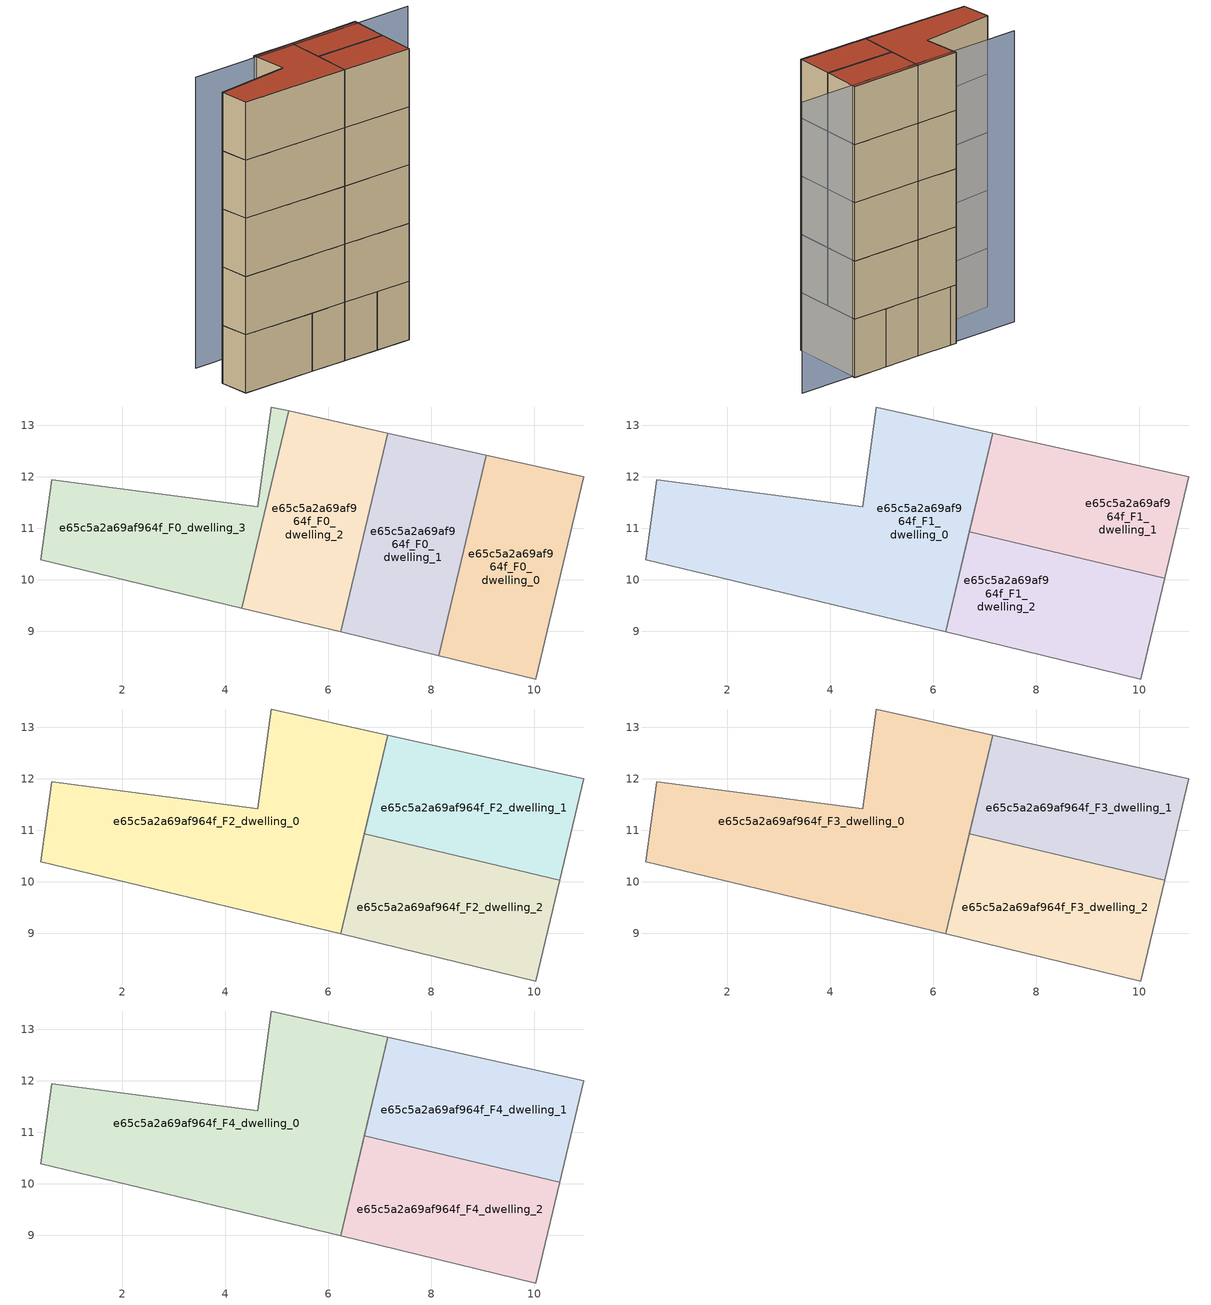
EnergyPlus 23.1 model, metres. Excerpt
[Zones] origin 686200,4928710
e65c5a2a69af964f_F0_dwelling_0
 floor ground (EU_floor_Construction): 10.03,8.07 10.96,11.99 9.07,12.42 8.14,8.53 z0
 wall adiabatic (EU_wall_Construction): 9.07,12.42 10.96,11.99 10.03,8.07 8.14,8.53 9.07,12.42 z0:3
e65c5a2a69af964f_F0_dwelling_1
 floor ground (EU_floor_Construction): 8.14,8.53 9.07,12.42 7.16,12.84 6.24,8.98 z0
 wall adiabatic (EU_wall_Construction): 7.16,12.84 9.07,12.42 8.14,8.53 6.24,8.98 z0:3
 wall to e65c5a2a69af964f_F0_dwelling_2 (EU_wall_Construction): 6.24,8.98 7.16,12.84 z0:3
e65c5a2a69af964f_F0_dwelling_2
 floor ground (EU_floor_Construction): 6.24,8.98 7.16,12.84 5.23,13.28 4.32,9.45 z0
 wall adiabatic (EU_wall_Construction): 5.23,13.28 7.16,12.84 / 6.24,8.98 4.32,9.45 z0:3
 wall to e65c5a2a69af964f_F0_dwelling_3 (EU_wall_Construction): 4.32,9.45 5.23,13.28 z0:3
e65c5a2a69af964f_F0_dwelling_3
 floor ground (EU_floor_Construction): 4.32,9.45 5.23,13.28 4.89,13.35 4.63,11.41 0.63,11.94 0.42,10.39 z0
 wall adiabatic (EU_wall_Construction): 4.32,9.45 0.42,10.39 0.63,11.94 4.63,11.41 4.89,13.35 5.23,13.28 z0:3
e65c5a2a69af964f_F1_dwelling_0
 floor to e65c5a2a69af964f_F0_dwelling_2 (EU_floor_Construction): 6.24,8.98 7.16,12.84 5.23,13.28 4.32,9.45 z3
 floor to e65c5a2a69af964f_F0_dwelling_3 (EU_floor_Construction): 4.32,9.45 5.23,13.28 4.89,13.35 4.63,11.41 0.63,11.94 0.42,10.39 z3
 wall adiabatic (EU_wall_Construction): 6.24,8.98 0.42,10.39 0.63,11.94 4.63,11.41 4.89,13.35 7.16,12.84 6.24,8.98 z3:6
e65c5a2a69af964f_F1_dwelling_1
 floor to e65c5a2a69af964f_F0_dwelling_0 (EU_floor_Construction): 10.49,10.02 10.96,11.99 9.07,12.42 8.61,10.47 z3
 floor to e65c5a2a69af964f_F0_dwelling_1 (EU_floor_Construction): 8.61,10.47 9.07,12.42 7.16,12.84 6.7,10.92 z3
 wall adiabatic (EU_wall_Construction): 6.7,10.92 7.16,12.84 10.96,11.99 10.49,10.02 z3:6
 wall to e65c5a2a69af964f_F1_dwelling_2 (EU_wall_Construction): 10.49,10.02 6.7,10.93 z3:6
e65c5a2a69af964f_F1_dwelling_2
 floor to e65c5a2a69af964f_F0_dwelling_0 (EU_floor_Construction): 10.03,8.07 10.49,10.02 8.61,10.47 8.14,8.53 z3
 floor to e65c5a2a69af964f_F0_dwelling_1 (EU_floor_Construction): 8.14,8.53 8.61,10.47 6.7,10.92 6.24,8.98 z3
 wall adiabatic (EU_wall_Construction): 10.49,10.02 10.03,8.07 6.24,8.98 6.7,10.92 z3:6
e65c5a2a69af964f_F2_dwelling_0
 floor to e65c5a2a69af964f_F1_dwelling_0 (EU_floor_Construction): 6.24,8.98 7.16,12.84 4.89,13.35 4.63,11.41 0.63,11.94 0.42,10.39 z6
 wall adiabatic (EU_wall_Construction): 6.24,8.98 0.42,10.39 0.63,11.94 4.63,11.41 4.89,13.35 7.16,12.84 6.24,8.98 z6:9
e65c5a2a69af964f_F2_dwelling_1
 floor to e65c5a2a69af964f_F1_dwelling_1 (EU_floor_Construction): 10.49,10.02 10.96,11.99 7.16,12.84 6.7,10.92 z6
 wall adiabatic (EU_wall_Construction): 6.7,10.92 7.16,12.84 10.96,11.99 10.49,10.02 z6:9
 wall to e65c5a2a69af964f_F2_dwelling_2 (EU_wall_Construction): 10.49,10.02 6.7,10.93 z6:9
e65c5a2a69af964f_F2_dwelling_2
 floor to e65c5a2a69af964f_F1_dwelling_2 (EU_floor_Construction): 10.03,8.07 10.49,10.02 6.7,10.92 6.24,8.98 z6
 wall adiabatic (EU_wall_Construction): 10.49,10.02 10.03,8.07 6.24,8.98 6.7,10.92 z6:9
e65c5a2a69af964f_F3_dwelling_0
 floor to e65c5a2a69af964f_F2_dwelling_0 (EU_floor_Construction): 6.24,8.98 7.16,12.84 4.89,13.35 4.63,11.41 0.63,11.94 0.42,10.39 z9
 wall adiabatic (EU_wall_Construction): 6.24,8.98 0.42,10.39 0.63,11.94 4.63,11.41 4.89,13.35 7.16,12.84 6.24,8.98 z9:12
e65c5a2a69af964f_F3_dwelling_1
 floor to e65c5a2a69af964f_F2_dwelling_1 (EU_floor_Construction): 10.49,10.02 10.96,11.99 7.16,12.84 6.7,10.92 z9
 wall adiabatic (EU_wall_Construction): 6.7,10.92 7.16,12.84 10.96,11.99 10.49,10.02 z9:12
 wall to e65c5a2a69af964f_F3_dwelling_2 (EU_wall_Construction): 10.49,10.02 6.7,10.93 z9:12
e65c5a2a69af964f_F3_dwelling_2
 floor to e65c5a2a69af964f_F2_dwelling_2 (EU_floor_Construction): 10.03,8.07 10.49,10.02 6.7,10.92 6.24,8.98 z9
 wall adiabatic (EU_wall_Construction): 10.49,10.02 10.03,8.07 6.24,8.98 6.7,10.92 z9:12
e65c5a2a69af964f_F4_dwelling_0
 floor to e65c5a2a69af964f_F3_dwelling_0 (EU_floor_Construction): 6.24,8.98 7.16,12.84 4.89,13.35 4.63,11.41 0.63,11.94 0.42,10.39 z12
 wall adiabatic (EU_wall_Construction): 6.24,8.98 0.42,10.39 0.63,11.94 4.63,11.41 4.89,13.35 7.16,12.84 6.24,8.98 z12:15
 roof outside (EU_roof_Construction): 7.16,12.84 6.24,8.98 0.42,10.39 0.63,11.94 4.63,11.41 4.89,13.35 z15
e65c5a2a69af964f_F4_dwelling_1
 floor to e65c5a2a69af964f_F3_dwelling_1 (EU_floor_Construction): 10.49,10.02 10.96,11.99 7.16,12.84 6.7,10.92 z12
 wall adiabatic (EU_wall_Construction): 6.7,10.92 7.16,12.84 10.96,11.99 10.49,10.02 z12:15
 wall to e65c5a2a69af964f_F4_dwelling_2 (EU_wall_Construction): 10.49,10.02 6.7,10.93 z12:15
 roof outside (EU_roof_Construction): 10.96,11.99 10.49,10.02 6.7,10.92 7.16,12.84 z15
e65c5a2a69af964f_F4_dwelling_2
 floor to e65c5a2a69af964f_F3_dwelling_2 (EU_floor_Construction): 10.03,8.07 10.49,10.02 6.7,10.92 6.24,8.98 z12
 wall adiabatic (EU_wall_Construction): 10.49,10.02 10.03,8.07 6.24,8.98 6.7,10.92 z12:15
 roof outside (EU_roof_Construction): 10.49,10.02 10.03,8.07 6.24,8.98 6.7,10.92 z15
shading: 13.9,11.13 1.25,13.99 z0:15
[Building]
EU S2 Campaign: North Axis=0; Terrain=City; Solar Distribution=FullExterior
[Site:Location]
Bologna: Latitude=44.5; Longitude=11.25; Time Zone=1; Elevation=37
[SizingPeriod:WeatherFileDays]
AnnualSizingPeriod: Begin Month=1; Begin Day of Month=1; End Month=12; End Day of Month=31; Day of Week for Start Day=Monday; Use Weather File Daylight Saving Period=No; Use Weather File Rain and Snow Indicators=No
[MATERIAL]
EU_InternalMass_Material: Roughness=MediumRough; Thickness=0.1; Conductivity=1; Density=1800; Specific Heat=900; Thermal Absorptance=0.9; Solar Absorptance=0.7; Visible Absorptance=0.7
[MATERIAL:NOMASS] Roughness=MediumRough; Thermal Absorptance=0.9; Solar Absorptance=0.7; Visible Absorptance=0.7
Name | Thermal Resistance
EU_wall_NoMass | 0.905828
EU_roof_NoMass | 0.37593
EU_floor_NoMass | 0.67114
[CONSTRUCTION]
EU_wall_Construction: EU_wall_NoMass
EU_roof_Construction: EU_roof_NoMass
EU_floor_Construction: EU_floor_NoMass
EU_InternalMass_Construction: EU_InternalMass_Material
[ZONE] Type=1; Multiplier=1; Ceiling Height=autocalculate; Floor Area=autocalculate; Part of Total Floor Area=Yes
Name | Volume
e65c5a2a69af964f_F0_dwelling_0; e65c5a2a69af964f_F0_dwelling_1; e65c5a2a69af964f_F0_dwelling_2 | 23.4001
e65c5a2a69af964f_F1_dwelling_0; e65c5a2a69af964f_F2_dwelling_0; e65c5a2a69af964f_F3_dwelling_0; e65c5a2a69af964f_F4_dwelling_0 | 46.7915
e65c5a2a69af964f_F1_dwelling_1; e65c5a2a69af964f_F2_dwelling_1; e65c5a2a69af964f_F3_dwelling_1; e65c5a2a69af964f_F4_dwelling_1 | 23.3972
e65c5a2a69af964f_F1_dwelling_2 | 23.4023
e65c5a2a69af964f_F2_dwelling_2; e65c5a2a69af964f_F3_dwelling_2; e65c5a2a69af964f_F4_dwelling_2 | 23.4038
e65c5a2a69af964f_F0_dwelling_3 | 23.3965
[INTERNALMASS] Construction=EU_InternalMass_Construction
Name | Zone or ZoneList | Surface Area
e65c5a2a69af964f_F0_dwelling_0_EU_InternalMass | e65c5a2a69af964f_F0_dwelling_0 | 7.79971
e65c5a2a69af964f_F0_dwelling_1_EU_InternalMass | e65c5a2a69af964f_F0_dwelling_1 | 7.80017
e65c5a2a69af964f_F0_dwelling_2_EU_InternalMass | e65c5a2a69af964f_F0_dwelling_2 | 7.80033
e65c5a2a69af964f_F0_dwelling_3_EU_InternalMass | e65c5a2a69af964f_F0_dwelling_3 | 7.79865
e65c5a2a69af964f_F1_dwelling_0_EU_InternalMass | e65c5a2a69af964f_F1_dwelling_0 | 15.5974
e65c5a2a69af964f_F1_dwelling_1_EU_InternalMass | e65c5a2a69af964f_F1_dwelling_1 | 7.7989
e65c5a2a69af964f_F1_dwelling_2_EU_InternalMass | e65c5a2a69af964f_F1_dwelling_2 | 7.80124
e65c5a2a69af964f_F2_dwelling_0_EU_InternalMass | e65c5a2a69af964f_F2_dwelling_0 | 15.5974
e65c5a2a69af964f_F2_dwelling_1_EU_InternalMass | e65c5a2a69af964f_F2_dwelling_1 | 7.7989
e65c5a2a69af964f_F2_dwelling_2_EU_InternalMass | e65c5a2a69af964f_F2_dwelling_2 | 7.80124
e65c5a2a69af964f_F3_dwelling_0_EU_InternalMass | e65c5a2a69af964f_F3_dwelling_0 | 15.5974
e65c5a2a69af964f_F3_dwelling_1_EU_InternalMass | e65c5a2a69af964f_F3_dwelling_1 | 7.7989
e65c5a2a69af964f_F3_dwelling_2_EU_InternalMass | e65c5a2a69af964f_F3_dwelling_2 | 7.80124
e65c5a2a69af964f_F4_dwelling_0_EU_InternalMass | e65c5a2a69af964f_F4_dwelling_0 | 15.5974
e65c5a2a69af964f_F4_dwelling_1_EU_InternalMass | e65c5a2a69af964f_F4_dwelling_1 | 7.7989
e65c5a2a69af964f_F4_dwelling_2_EU_InternalMass | e65c5a2a69af964f_F4_dwelling_2 | 7.80124
[OTHEREQUIPMENT] Fuel Type=Electricity; Design Level Calculation Method=Watts/Area; Power per Zone Floor Area=1; Fraction Latent=0; Fraction Radiant=0; Fraction Lost=0; Carbon Dioxide Generation Rate=0; EndUse Subcategory=EU_Step8_InternalGains
Name | Zone or ZoneList or Space or SpaceList | Schedule
EU_Step8_InternalGain_e65c5a2a69af964f_F0_dwelling_0_f000 | e65c5a2a69af964f_F0_dwelling_0 | EU_Step8_GainSchedule_e65c5a2a69af964f_F0_dwelling_0_f000
EU_Step8_InternalGain_e65c5a2a69af964f_F0_dwelling_1_f000 | e65c5a2a69af964f_F0_dwelling_1 | EU_Step8_GainSchedule_e65c5a2a69af964f_F0_dwelling_1_f000
EU_Step8_InternalGain_e65c5a2a69af964f_F0_dwelling_2_f000 | e65c5a2a69af964f_F0_dwelling_2 | EU_Step8_GainSchedule_e65c5a2a69af964f_F0_dwelling_2_f000
EU_Step8_InternalGain_e65c5a2a69af964f_F0_dwelling_3_f000 | e65c5a2a69af964f_F0_dwelling_3 | EU_Step8_GainSchedule_e65c5a2a69af964f_F0_dwelling_3_f000
EU_Step8_InternalGain_e65c5a2a69af964f_F1_dwelling_0_f000 | e65c5a2a69af964f_F1_dwelling_0 | EU_Step8_GainSchedule_e65c5a2a69af964f_F1_dwelling_0_f000
EU_Step8_InternalGain_e65c5a2a69af964f_F1_dwelling_1_f000 | e65c5a2a69af964f_F1_dwelling_1 | EU_Step8_GainSchedule_e65c5a2a69af964f_F1_dwelling_1_f000
EU_Step8_InternalGain_e65c5a2a69af964f_F1_dwelling_2_f000 | e65c5a2a69af964f_F1_dwelling_2 | EU_Step8_GainSchedule_e65c5a2a69af964f_F1_dwelling_2_f000
EU_Step8_InternalGain_e65c5a2a69af964f_F2_dwelling_0_f000 | e65c5a2a69af964f_F2_dwelling_0 | EU_Step8_GainSchedule_e65c5a2a69af964f_F2_dwelling_0_f000
EU_Step8_InternalGain_e65c5a2a69af964f_F2_dwelling_1_f000 | e65c5a2a69af964f_F2_dwelling_1 | EU_Step8_GainSchedule_e65c5a2a69af964f_F2_dwelling_1_f000
EU_Step8_InternalGain_e65c5a2a69af964f_F2_dwelling_2_f000 | e65c5a2a69af964f_F2_dwelling_2 | EU_Step8_GainSchedule_e65c5a2a69af964f_F2_dwelling_2_f000
EU_Step8_InternalGain_e65c5a2a69af964f_F3_dwelling_0_f000 | e65c5a2a69af964f_F3_dwelling_0 | EU_Step8_GainSchedule_e65c5a2a69af964f_F3_dwelling_0_f000
EU_Step8_InternalGain_e65c5a2a69af964f_F3_dwelling_1_f000 | e65c5a2a69af964f_F3_dwelling_1 | EU_Step8_GainSchedule_e65c5a2a69af964f_F3_dwelling_1_f000
EU_Step8_InternalGain_e65c5a2a69af964f_F3_dwelling_2_f000 | e65c5a2a69af964f_F3_dwelling_2 | EU_Step8_GainSchedule_e65c5a2a69af964f_F3_dwelling_2_f000
EU_Step8_InternalGain_e65c5a2a69af964f_F4_dwelling_0_f000 | e65c5a2a69af964f_F4_dwelling_0 | EU_Step8_GainSchedule_e65c5a2a69af964f_F4_dwelling_0_f000
EU_Step8_InternalGain_e65c5a2a69af964f_F4_dwelling_1_f000 | e65c5a2a69af964f_F4_dwelling_1 | EU_Step8_GainSchedule_e65c5a2a69af964f_F4_dwelling_1_f000
EU_Step8_InternalGain_e65c5a2a69af964f_F4_dwelling_2_f000 | e65c5a2a69af964f_F4_dwelling_2 | EU_Step8_GainSchedule_e65c5a2a69af964f_F4_dwelling_2_f000
[ZONEVENTILATION:DESIGNFLOWRATE] Schedule=EU_AlwaysOn; Design Flow Rate Calculation Method=AirChanges/Hour; Air Changes per Hour=0.73129; Ventilation Type=Natural; Fan Pressure Rise=0; Fan Total Efficiency=1; Constant Term Coefficient=1; Temperature Term Coefficient=0; Velocity Term Coefficient=0; Velocity Squared Term Coefficient=0; Minimum Indoor Temperature=-100; Maximum Indoor Temperature=100; Delta Temperature=-100; Minimum Outdoor Temperature=-100; Maximum Outdoor Temperature=100; Maximum Wind Speed=40
Name | Zone or ZoneList or Space or SpaceList
EU_ConstantAir_e65c5a2a69af964f_F0_dwelling_0 | e65c5a2a69af964f_F0_dwelling_0
EU_ConstantAir_e65c5a2a69af964f_F0_dwelling_1 | e65c5a2a69af964f_F0_dwelling_1
EU_ConstantAir_e65c5a2a69af964f_F0_dwelling_2 | e65c5a2a69af964f_F0_dwelling_2
EU_ConstantAir_e65c5a2a69af964f_F0_dwelling_3 | e65c5a2a69af964f_F0_dwelling_3
EU_ConstantAir_e65c5a2a69af964f_F1_dwelling_0 | e65c5a2a69af964f_F1_dwelling_0
EU_ConstantAir_e65c5a2a69af964f_F1_dwelling_1 | e65c5a2a69af964f_F1_dwelling_1
EU_ConstantAir_e65c5a2a69af964f_F1_dwelling_2 | e65c5a2a69af964f_F1_dwelling_2
EU_ConstantAir_e65c5a2a69af964f_F2_dwelling_0 | e65c5a2a69af964f_F2_dwelling_0
EU_ConstantAir_e65c5a2a69af964f_F2_dwelling_1 | e65c5a2a69af964f_F2_dwelling_1
EU_ConstantAir_e65c5a2a69af964f_F2_dwelling_2 | e65c5a2a69af964f_F2_dwelling_2
EU_ConstantAir_e65c5a2a69af964f_F3_dwelling_0 | e65c5a2a69af964f_F3_dwelling_0
EU_ConstantAir_e65c5a2a69af964f_F3_dwelling_1 | e65c5a2a69af964f_F3_dwelling_1
EU_ConstantAir_e65c5a2a69af964f_F3_dwelling_2 | e65c5a2a69af964f_F3_dwelling_2
EU_ConstantAir_e65c5a2a69af964f_F4_dwelling_0 | e65c5a2a69af964f_F4_dwelling_0
EU_ConstantAir_e65c5a2a69af964f_F4_dwelling_1 | e65c5a2a69af964f_F4_dwelling_1
EU_ConstantAir_e65c5a2a69af964f_F4_dwelling_2 | e65c5a2a69af964f_F4_dwelling_2
[HVACTEMPLATE:THERMOSTAT] Constant Heating Setpoint=20; Constant Cooling Setpoint=50
EU_HeatOnly_e65c5a2a69af964f_F0_dwelling_0; EU_HeatOnly_e65c5a2a69af964f_F0_dwelling_1; EU_HeatOnly_e65c5a2a69af964f_F0_dwelling_2; EU_HeatOnly_e65c5a2a69af964f_F0_dwelling_3; EU_HeatOnly_e65c5a2a69af964f_F1_dwelling_0; EU_HeatOnly_e65c5a2a69af964f_F1_dwelling_1; EU_HeatOnly_e65c5a2a69af964f_F1_dwelling_2; EU_HeatOnly_e65c5a2a69af964f_F2_dwelling_0; EU_HeatOnly_e65c5a2a69af964f_F2_dwelling_1; EU_HeatOnly_e65c5a2a69af964f_F2_dwelling_2; EU_HeatOnly_e65c5a2a69af964f_F3_dwelling_0; EU_HeatOnly_e65c5a2a69af964f_F3_dwelling_1; EU_HeatOnly_e65c5a2a69af964f_F3_dwelling_2; EU_HeatOnly_e65c5a2a69af964f_F4_dwelling_0; EU_HeatOnly_e65c5a2a69af964f_F4_dwelling_1; EU_HeatOnly_e65c5a2a69af964f_F4_dwelling_2
[HVACTEMPLATE:ZONE:IDEALLOADSAIRSYSTEM] System Availability Schedule=EU_AlwaysOn; Maximum Heating Supply Air Temperature=50; Minimum Cooling Supply Air Temperature=13; Maximum Heating Supply Air Humidity Ratio=0.0156; Minimum Cooling Supply Air Humidity Ratio=0.0077; Heating Limit=NoLimit; Cooling Limit=NoLimit; Heating Availability Schedule=EU_AlwaysOn; Cooling Availability Schedule=EU_CoolingOff; Dehumidification Control Type=ConstantSensibleHeatRatio; Cooling Sensible Heat Ratio=0.7; Dehumidification Setpoint=60; Humidification Control Type=None; Humidification Setpoint=30; Outdoor Air Method=None; Outdoor Air Flow Rate per Person=0.00944; Outdoor Air Flow Rate per Zone Floor Area=0; Outdoor Air Flow Rate per Zone=0; Demand Controlled Ventilation Type=None; Outdoor Air Economizer Type=NoEconomizer; Heat Recovery Type=None; Sensible Heat Recovery Effectiveness=0.7; Latent Heat Recovery Effectiveness=0.65
Name | Template Thermostat
e65c5a2a69af964f_F0_dwelling_0 | EU_HeatOnly_e65c5a2a69af964f_F0_dwelling_0
e65c5a2a69af964f_F0_dwelling_1 | EU_HeatOnly_e65c5a2a69af964f_F0_dwelling_1
e65c5a2a69af964f_F0_dwelling_2 | EU_HeatOnly_e65c5a2a69af964f_F0_dwelling_2
e65c5a2a69af964f_F0_dwelling_3 | EU_HeatOnly_e65c5a2a69af964f_F0_dwelling_3
e65c5a2a69af964f_F1_dwelling_0 | EU_HeatOnly_e65c5a2a69af964f_F1_dwelling_0
e65c5a2a69af964f_F1_dwelling_1 | EU_HeatOnly_e65c5a2a69af964f_F1_dwelling_1
e65c5a2a69af964f_F1_dwelling_2 | EU_HeatOnly_e65c5a2a69af964f_F1_dwelling_2
e65c5a2a69af964f_F2_dwelling_0 | EU_HeatOnly_e65c5a2a69af964f_F2_dwelling_0
e65c5a2a69af964f_F2_dwelling_1 | EU_HeatOnly_e65c5a2a69af964f_F2_dwelling_1
e65c5a2a69af964f_F2_dwelling_2 | EU_HeatOnly_e65c5a2a69af964f_F2_dwelling_2
e65c5a2a69af964f_F3_dwelling_0 | EU_HeatOnly_e65c5a2a69af964f_F3_dwelling_0
e65c5a2a69af964f_F3_dwelling_1 | EU_HeatOnly_e65c5a2a69af964f_F3_dwelling_1
e65c5a2a69af964f_F3_dwelling_2 | EU_HeatOnly_e65c5a2a69af964f_F3_dwelling_2
e65c5a2a69af964f_F4_dwelling_0 | EU_HeatOnly_e65c5a2a69af964f_F4_dwelling_0
e65c5a2a69af964f_F4_dwelling_1 | EU_HeatOnly_e65c5a2a69af964f_F4_dwelling_1
e65c5a2a69af964f_F4_dwelling_2 | EU_HeatOnly_e65c5a2a69af964f_F4_dwelling_2
[SIZING:ZONE] Zone Cooling Design Supply Air Temperature Input Method=SupplyAirTemperature; Zone Cooling Design Supply Air Temperature=13; Zone Heating Design Supply Air Temperature Input Method=SupplyAirTemperature; Zone Heating Design Supply Air Temperature=50; Zone Cooling Design Supply Air Humidity Ratio=0.008; Zone Heating Design Supply Air Humidity Ratio=0.008; Cooling Design Air Flow Method=DesignDay; Cooling Design Air Flow Rate=0; Cooling Minimum Air Flow per Zone Floor Area=0.000762; Cooling Minimum Air Flow=0; Cooling Minimum Air Flow Fraction=0.2; Heating Design Air Flow Method=DesignDay; Heating Design Air Flow Rate=0; Heating Maximum Air Flow per Zone Floor Area=0.002032; Heating Maximum Air Flow=0.141576; Heating Maximum Air Flow Fraction=0.3; Account for Dedicated Outdoor Air System=No; Dedicated Outdoor Air System Control Strategy=NeutralSupplyAir; Dedicated Outdoor Air Low Setpoint Temperature for Design=autosize; Dedicated Outdoor Air High Setpoint Temperature for Design=autosize; Zone Load Sizing Method=Sensible Load Only No Latent Load; Zone Latent Cooling Design Supply Air Humidity Ratio Input Method=HumidityRatioDifference; Zone Cooling Design Supply Air Humidity Ratio Difference=0.005; Zone Latent Heating Design Supply Air Humidity Ratio Input Method=HumidityRatioDifference; Zone Humidification Design Supply Air Humidity Ratio Difference=0.005
e65c5a2a69af964f_F0_dwelling_0; e65c5a2a69af964f_F0_dwelling_1; e65c5a2a69af964f_F0_dwelling_2; e65c5a2a69af964f_F0_dwelling_3; e65c5a2a69af964f_F1_dwelling_0; e65c5a2a69af964f_F1_dwelling_1; e65c5a2a69af964f_F1_dwelling_2; e65c5a2a69af964f_F2_dwelling_0; e65c5a2a69af964f_F2_dwelling_1; e65c5a2a69af964f_F2_dwelling_2; e65c5a2a69af964f_F3_dwelling_0; e65c5a2a69af964f_F3_dwelling_1; e65c5a2a69af964f_F3_dwelling_2; e65c5a2a69af964f_F4_dwelling_0; e65c5a2a69af964f_F4_dwelling_1; e65c5a2a69af964f_F4_dwelling_2
[SCHEDULE:CONSTANT]
Name | Hourly Value
EU_AlwaysOn | 1
EU_CoolingOff | 0
[SCHEDULE:FILE] Column Number=1; Rows to Skip at Top=0; Number of Hours of Data=8760; Column Separator=Comma; Interpolate to Timestep=No; Minutes per Item=60; Adjust Schedule for Daylight Savings=Yes
Name | File
EU_Step8_GainSchedule_e65c5a2a69af964f_F0_dwelling_0_f000 | ../../schedules/e65c5a2a69af964f/e65c5a2a69af964f_F0_dwelling_0_f000_gain.csv
EU_Step8_GainSchedule_e65c5a2a69af964f_F0_dwelling_1_f000 | ../../schedules/e65c5a2a69af964f/e65c5a2a69af964f_F0_dwelling_1_f000_gain.csv
EU_Step8_GainSchedule_e65c5a2a69af964f_F0_dwelling_2_f000 | ../../schedules/e65c5a2a69af964f/e65c5a2a69af964f_F0_dwelling_2_f000_gain.csv
EU_Step8_GainSchedule_e65c5a2a69af964f_F0_dwelling_3_f000 | ../../schedules/e65c5a2a69af964f/e65c5a2a69af964f_F0_dwelling_3_f000_gain.csv
EU_Step8_GainSchedule_e65c5a2a69af964f_F1_dwelling_0_f000 | ../../schedules/e65c5a2a69af964f/e65c5a2a69af964f_F1_dwelling_0_f000_gain.csv
EU_Step8_GainSchedule_e65c5a2a69af964f_F1_dwelling_1_f000 | ../../schedules/e65c5a2a69af964f/e65c5a2a69af964f_F1_dwelling_1_f000_gain.csv
EU_Step8_GainSchedule_e65c5a2a69af964f_F1_dwelling_2_f000 | ../../schedules/e65c5a2a69af964f/e65c5a2a69af964f_F1_dwelling_2_f000_gain.csv
EU_Step8_GainSchedule_e65c5a2a69af964f_F2_dwelling_0_f000 | ../../schedules/e65c5a2a69af964f/e65c5a2a69af964f_F2_dwelling_0_f000_gain.csv
EU_Step8_GainSchedule_e65c5a2a69af964f_F2_dwelling_1_f000 | ../../schedules/e65c5a2a69af964f/e65c5a2a69af964f_F2_dwelling_1_f000_gain.csv
EU_Step8_GainSchedule_e65c5a2a69af964f_F2_dwelling_2_f000 | ../../schedules/e65c5a2a69af964f/e65c5a2a69af964f_F2_dwelling_2_f000_gain.csv
EU_Step8_GainSchedule_e65c5a2a69af964f_F3_dwelling_0_f000 | ../../schedules/e65c5a2a69af964f/e65c5a2a69af964f_F3_dwelling_0_f000_gain.csv
EU_Step8_GainSchedule_e65c5a2a69af964f_F3_dwelling_1_f000 | ../../schedules/e65c5a2a69af964f/e65c5a2a69af964f_F3_dwelling_1_f000_gain.csv
EU_Step8_GainSchedule_e65c5a2a69af964f_F3_dwelling_2_f000 | ../../schedules/e65c5a2a69af964f/e65c5a2a69af964f_F3_dwelling_2_f000_gain.csv
EU_Step8_GainSchedule_e65c5a2a69af964f_F4_dwelling_0_f000 | ../../schedules/e65c5a2a69af964f/e65c5a2a69af964f_F4_dwelling_0_f000_gain.csv
EU_Step8_GainSchedule_e65c5a2a69af964f_F4_dwelling_1_f000 | ../../schedules/e65c5a2a69af964f/e65c5a2a69af964f_F4_dwelling_1_f000_gain.csv
EU_Step8_GainSchedule_e65c5a2a69af964f_F4_dwelling_2_f000 | ../../schedules/e65c5a2a69af964f/e65c5a2a69af964f_F4_dwelling_2_f000_gain.csv
